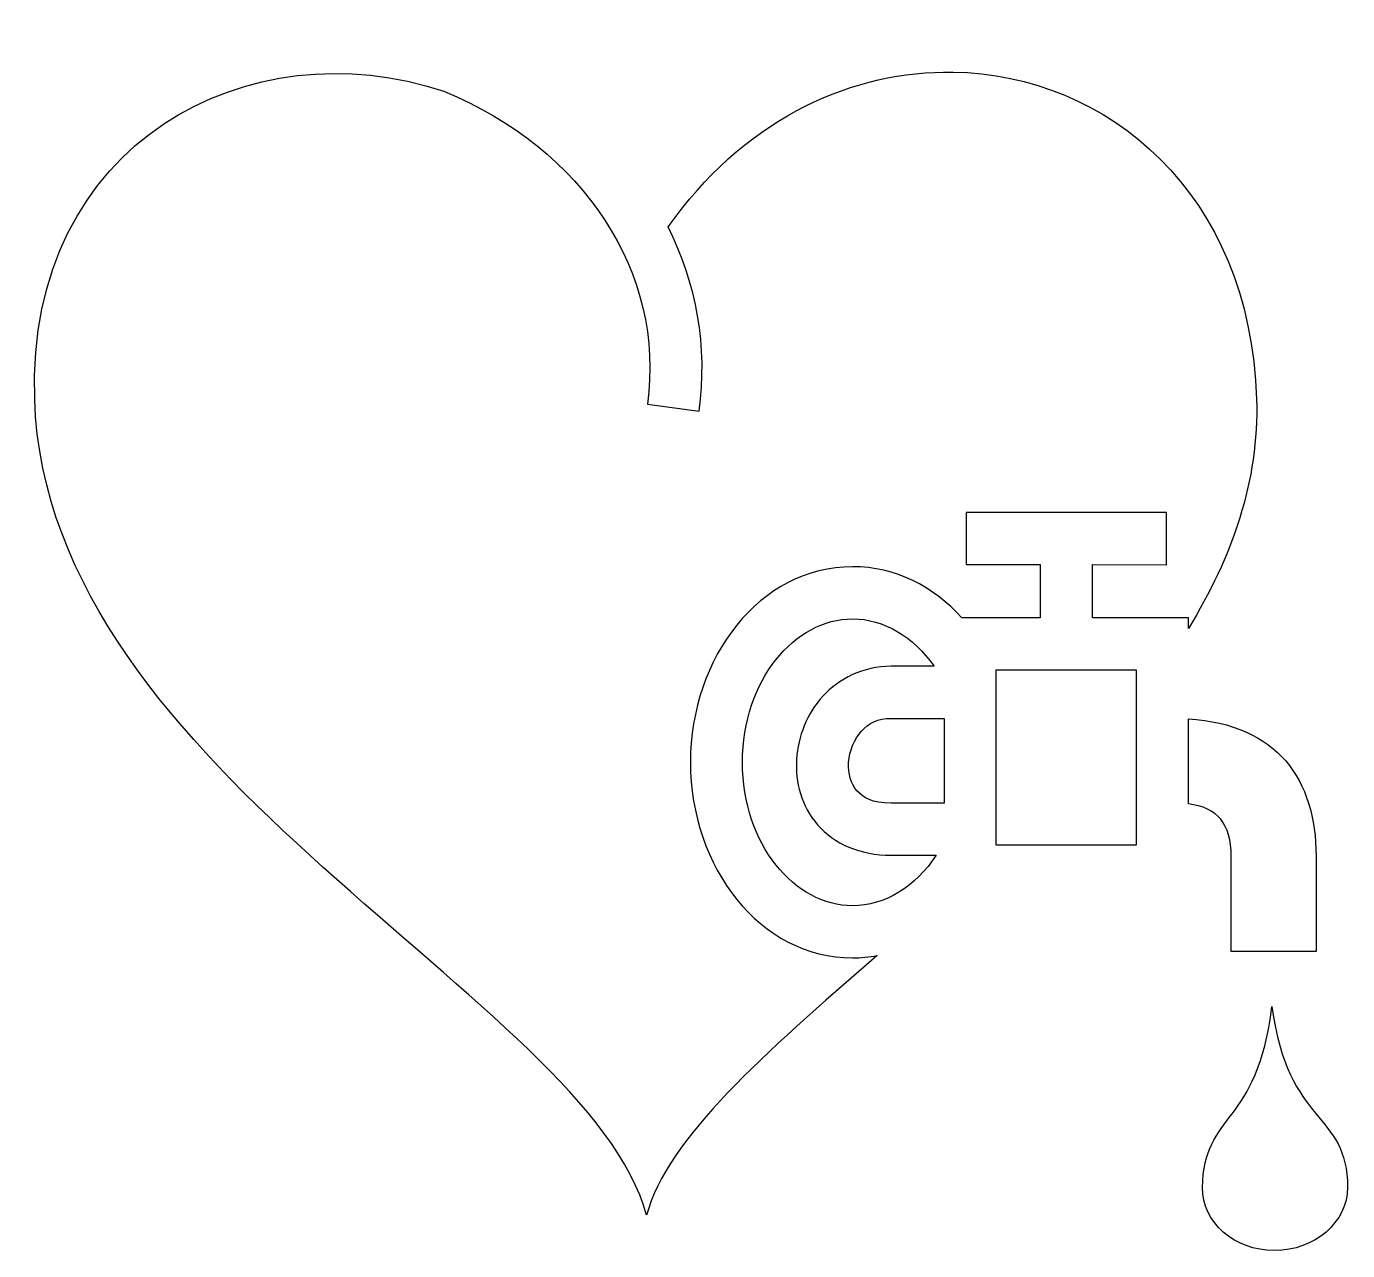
# Model space of a CAD drawing. Header units: centimetres. Extents: x -10.1 to 9.9, y -9.8 to 8.7.
import ezdxf

# ---------------------------------------------------------------- set-up
doc = ezdxf.new("R2010")
doc.units = ezdxf.units.CM
doc.header["$MEASUREMENT"] = 0
doc.layers.add('Layer 1', color=7, linetype='Continuous')

msp = doc.modelspace()

# ---------------------------------------------------------------- linework, layer by layer
at = {"layer": 'Layer 1'}
for points, knots in [([(3.78196, 8.01849), (2.28002, 7.99741), (0.72352, 7.25162), (-0.38478, 5.6742), (-0.38478, 5.6742), (0.03998, 4.82249), (0.21907, 3.86772), (0.08172, 2.88454), (0.08172, 2.88454), (0.08172, 2.88454), (-0.69978, 2.99393), (-0.69978, 2.99393), (-0.69978, 2.99393), (-0.42248, 4.97865), (-1.6688, 6.85681), (-3.77678, 7.72855), (-3.77678, 7.72855), (-6.70138, 8.70938), (-10.09354, 6.97923), (-9.96881, 3.06899), (-9.96881, 3.06899), (-9.78605, -2.65481), (-1.59455, -5.99177), (-0.71294, -9.28222), (-0.71294, -9.28222), (-0.40005, -8.11484), (1.0846, -6.81953), (2.7738, -5.35267), (2.7738, -5.35267), (2.65362, -5.37418), (2.52998, -5.38565), (2.40357, -5.38565), (2.40357, -5.38565), (1.00115, -5.38565), (-0.04875, -4.01342), (-0.04875, -2.42588), (-0.04875, -2.42588), (-0.04875, -0.83842), (1.00123, 0.53241), (2.40357, 0.53241), (2.40357, 0.53241), (3.05452, 0.53241), (3.62927, 0.2358), (4.05866, -0.23981), (4.05866, -0.23981), (4.05866, -0.23981), (5.24198, -0.23981), (5.24198, -0.23981), (5.24198, -0.23981), (5.24198, -0.23981), (5.24198, 0.56404), (5.24198, 0.56404), (5.24198, 0.56404), (5.24198, 0.56404), (4.12065, 0.56404), (4.12065, 0.56404), (4.12065, 0.56404), (4.12065, 0.56404), (4.12065, 1.35208), (4.12065, 1.35208), (4.12065, 1.35208), (4.12065, 1.35208), (7.15274, 1.35207), (7.15274, 1.35207), (7.15274, 1.35207), (7.15274, 1.35207), (7.15274, 0.56403), (7.15274, 0.56403), (7.15274, 0.56403), (7.15274, 0.56403), (6.03128, 0.56404), (6.03128, 0.56404), (6.03128, 0.56404), (6.03128, 0.56404), (6.03128, -0.23981), (6.03128, -0.23981), (6.03128, -0.23981), (6.03128, -0.23981), (7.48351, -0.23981), (7.48351, -0.23981), (7.48351, -0.23981), (7.48351, -0.23981), (7.48351, -0.40186), (7.48351, -0.40186), (7.48351, -0.40186), (8.14631, 0.67819), (8.55407, 1.83211), (8.51523, 3.06899), (8.51523, 3.06899), (8.41715, 6.19389), (6.25756, 7.97873), (3.92685, 8.0185), (3.92685, 8.0185), (3.87853, 8.01934), (3.83029, 8.01917), (3.78188, 8.0185), (3.78188, 8.0185), (3.78188, 8.0185), (3.78196, 8.01849), (3.78196, 8.01849)], [0, 0, 0, 0, 0.03846154, 0.03846154, 0.03846154, 0.03846154, 0.07692308, 0.07692308, 0.07692308, 0.07692308, 0.11538462, 0.11538462, 0.11538462, 0.11538462, 0.15384615, 0.15384615, 0.15384615, 0.15384615, 0.19230769, 0.19230769, 0.19230769, 0.19230769, 0.23076923, 0.23076923, 0.23076923, 0.23076923, 0.26923077, 0.26923077, 0.26923077, 0.26923077, 0.30769231, 0.30769231, 0.30769231, 0.30769231, 0.34615385, 0.34615385, 0.34615385, 0.34615385, 0.38461538, 0.38461538, 0.38461538, 0.38461538, 0.42307692, 0.42307692, 0.42307692, 0.42307692, 0.46153846, 0.46153846, 0.46153846, 0.46153846, 0.5, 0.5, 0.5, 0.5, 0.53846154, 0.53846154, 0.53846154, 0.53846154, 0.57692308, 0.57692308, 0.57692308, 0.57692308, 0.61538462, 0.61538462, 0.61538462, 0.61538462, 0.65384615, 0.65384615, 0.65384615, 0.65384615, 0.69230769, 0.69230769, 0.69230769, 0.69230769, 0.73076923, 0.73076923, 0.73076923, 0.73076923, 0.76923077, 0.76923077, 0.76923077, 0.76923077, 0.80769231, 0.80769231, 0.80769231, 0.80769231, 0.84615385, 0.84615385, 0.84615385, 0.84615385, 0.88461538, 0.88461538, 0.88461538, 0.88461538, 0.92307692, 0.92307692, 0.92307692, 0.92307692, 1, 1, 1, 1]), ([(2.40357, -0.25571), (1.53162, -0.25563), (0.7392, -1.18037), (0.7392, -2.42597), (0.7392, -2.42597), (0.7392, -3.67161), (1.53162, -4.59762), (2.40357, -4.59762), (2.40357, -4.59762), (2.89188, -4.59762), (3.35636, -4.30763), (3.66987, -3.83337), (3.66987, -3.83337), (3.66987, -3.83337), (2.98604, -3.83336), (2.98604, -3.83336), (2.98604, -3.83336), (2.5184, -3.83336), (2.12177, -3.65786), (1.87517, -3.37348), (1.87517, -3.37348), (1.62849, -3.0891), (1.53572, -2.72451), (1.55752, -2.37857), (1.55752, -2.37857), (1.57936, -2.03271), (1.71143, -1.69418), (1.95419, -1.42718), (1.95419, -1.42718), (2.19691, -1.16017), (2.56478, -0.97387), (2.98604, -0.97387), (2.98604, -0.97387), (2.98604, -0.97387), (3.63825, -0.97387), (3.63825, -0.97387), (3.63825, -0.97387), (3.32562, -0.52706), (2.87594, -0.25575), (2.40357, -0.25575), (2.40357, -0.25575), (2.40357, -0.25575), (2.40357, -0.25571), (2.40357, -0.25571)], [0, 0, 0, 0, 0.08333333, 0.08333333, 0.08333333, 0.08333333, 0.16666667, 0.16666667, 0.16666667, 0.16666667, 0.25, 0.25, 0.25, 0.25, 0.33333333, 0.33333333, 0.33333333, 0.33333333, 0.41666667, 0.41666667, 0.41666667, 0.41666667, 0.5, 0.5, 0.5, 0.5, 0.58333333, 0.58333333, 0.58333333, 0.58333333, 0.66666667, 0.66666667, 0.66666667, 0.66666667, 0.75, 0.75, 0.75, 0.75, 0.83333333, 0.83333333, 0.83333333, 0.83333333, 1, 1, 1, 1]), ([(4.57788, -1.0278), (4.57788, -1.0278), (4.57788, -3.68046), (4.57788, -3.68046), (4.57788, -3.68046), (4.57788, -3.68046), (6.69547, -3.68046), (6.69547, -3.68046), (6.69547, -3.68046), (6.69547, -3.68046), (6.69547, -1.02788), (6.69547, -1.02788), (6.69547, -1.02788), (6.69547, -1.02788), (4.57792, -1.02789), (4.57792, -1.02789), (4.57792, -1.02789), (4.57792, -1.02789), (4.57788, -1.0278), (4.57788, -1.0278)], [0, 0, 0, 0, 0.16666667, 0.16666667, 0.16666667, 0.16666667, 0.33333333, 0.33333333, 0.33333333, 0.33333333, 0.5, 0.5, 0.5, 0.5, 0.66666667, 0.66666667, 0.66666667, 0.66666667, 1, 1, 1, 1]), ([(2.98604, -1.76182), (2.78266, -1.76182), (2.64836, -1.83549), (2.53801, -1.95689), (2.53801, -1.95689), (2.42761, -2.07833), (2.35513, -2.2567), (2.34429, -2.42867), (2.34429, -2.42867), (2.33345, -2.60059), (2.38055, -2.75421), (2.47079, -2.85824), (2.47079, -2.85824), (2.56095, -2.96227), (2.6985, -3.04547), (2.98608, -3.04547), (2.98608, -3.04547), (2.98608, -3.04547), (3.7898, -3.04546), (3.7898, -3.04546), (3.7898, -3.04546), (3.7898, -3.04546), (3.7898, -1.76187), (3.7898, -1.76187), (3.7898, -1.76187), (3.7898, -1.76187), (2.986, -1.76186), (2.986, -1.76186), (2.986, -1.76186), (2.986, -1.76186), (2.98604, -1.76182), (2.98604, -1.76182)], [0, 0, 0, 0, 0.11111111, 0.11111111, 0.11111111, 0.11111111, 0.22222222, 0.22222222, 0.22222222, 0.22222222, 0.33333333, 0.33333333, 0.33333333, 0.33333333, 0.44444444, 0.44444444, 0.44444444, 0.44444444, 0.55555556, 0.55555556, 0.55555556, 0.55555556, 0.66666667, 0.66666667, 0.66666667, 0.66666667, 0.77777778, 0.77777778, 0.77777778, 0.77777778, 1, 1, 1, 1]), ([(7.48351, -1.76848), (7.48351, -1.76848), (7.48351, -3.05718), (7.48351, -3.05718), (7.48351, -3.05718), (7.92484, -3.11061), (8.1318, -3.36003), (8.1318, -3.84783), (8.1318, -3.84783), (8.1318, -3.84783), (8.1318, -5.29208), (8.1318, -5.29208), (8.1318, -5.29208), (8.1318, -5.29208), (9.41526, -5.29208), (9.41526, -5.29208), (9.41526, -5.29208), (9.41526, -5.29208), (9.41526, -3.84783), (9.41526, -3.84783), (9.41526, -3.84783), (9.41526, -2.69201), (8.83461, -1.85455), (7.48355, -1.7684), (7.48355, -1.7684), (7.48355, -1.7684), (7.48351, -1.76848), (7.48351, -1.76848)], [0, 0, 0, 0, 0.125, 0.125, 0.125, 0.125, 0.25, 0.25, 0.25, 0.25, 0.375, 0.375, 0.375, 0.375, 0.5, 0.5, 0.5, 0.5, 0.625, 0.625, 0.625, 0.625, 0.75, 0.75, 0.75, 0.75, 1, 1, 1, 1]), ([(8.74715, -6.12098), (8.52661, -7.94938), (7.71319, -7.71), (7.69691, -8.8619), (7.69691, -8.8619), (7.68987, -9.38394), (8.17889, -9.81595), (8.78543, -9.81595), (8.78543, -9.81595), (9.39189, -9.81595), (9.89234, -9.38415), (9.89234, -8.86194), (9.89234, -8.86194), (9.89234, -7.70422), (8.99062, -7.94226), (8.74723, -6.12102), (8.74723, -6.12102), (8.74723, -6.12102), (8.74715, -6.12098), (8.74715, -6.12098)], [0, 0, 0, 0, 0.16666667, 0.16666667, 0.16666667, 0.16666667, 0.33333333, 0.33333333, 0.33333333, 0.33333333, 0.5, 0.5, 0.5, 0.5, 0.66666667, 0.66666667, 0.66666667, 0.66666667, 1, 1, 1, 1])]:
    msp.add_open_spline(points, degree=3, knots=knots, dxfattribs=at)

doc.saveas('drawing.dxf')
